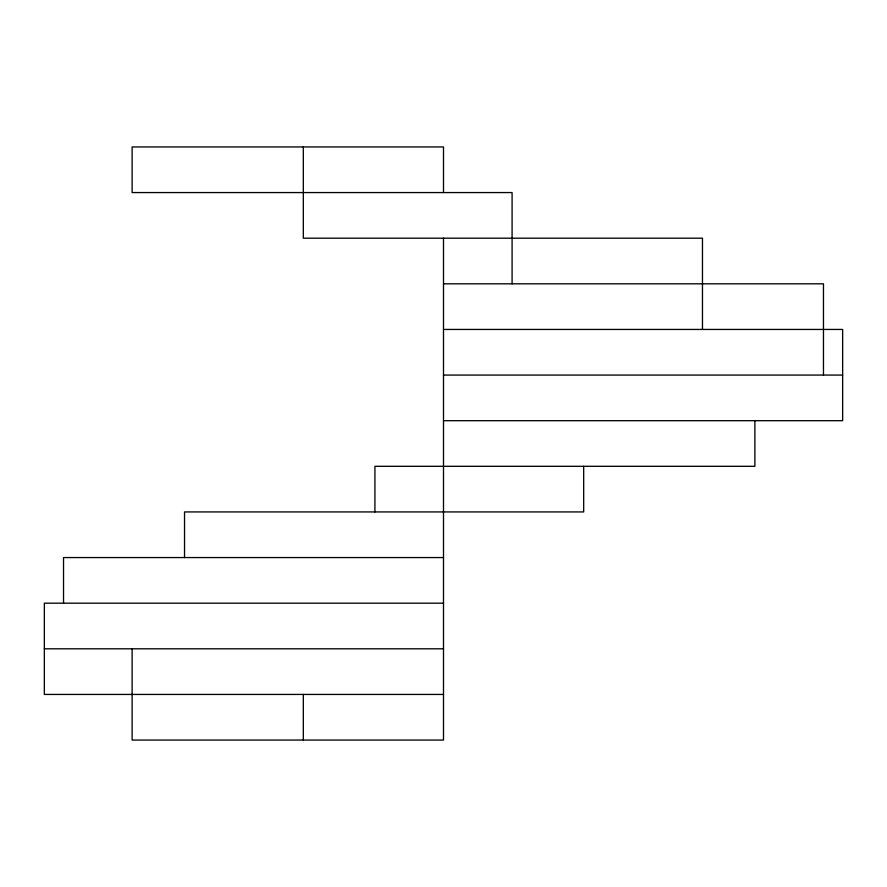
<?xml version="1.0" encoding="UTF-8"?>
<svg xmlns="http://www.w3.org/2000/svg" width="887" height="887" viewBox="0 0 887 887"><rect width="100%" height="100%" fill="white"/><g stroke="black" fill="none" stroke-linecap="round" stroke-linejoin="round"><path stroke-width="1.33" d="M443.5 283.818L823.469 283.818L823.469 375.068M443.5 329.443L842.65 329.443L842.65 420.693L443.5 420.693M443.5 375.068L842.65 375.068M443.5 557.557L63.531 557.557L63.531 603.182M443.5 603.182L44.35 603.182L44.35 694.432L443.5 694.432M44.35 648.807L443.5 648.807M754.881 420.693L754.881 466.307L374.913 466.307L374.913 511.932M702.471 329.443L702.471 238.193L303.321 238.193L303.321 146.943M583.679 466.307L583.679 511.932L184.529 511.932L184.529 557.557M512.087 283.818L512.087 192.568L132.119 192.568L132.119 146.943L443.5 146.943L443.5 192.568M443.5 238.193L443.5 740.057L132.119 740.057L132.119 648.807M303.321 694.432L303.321 740.057"/></g></svg>
